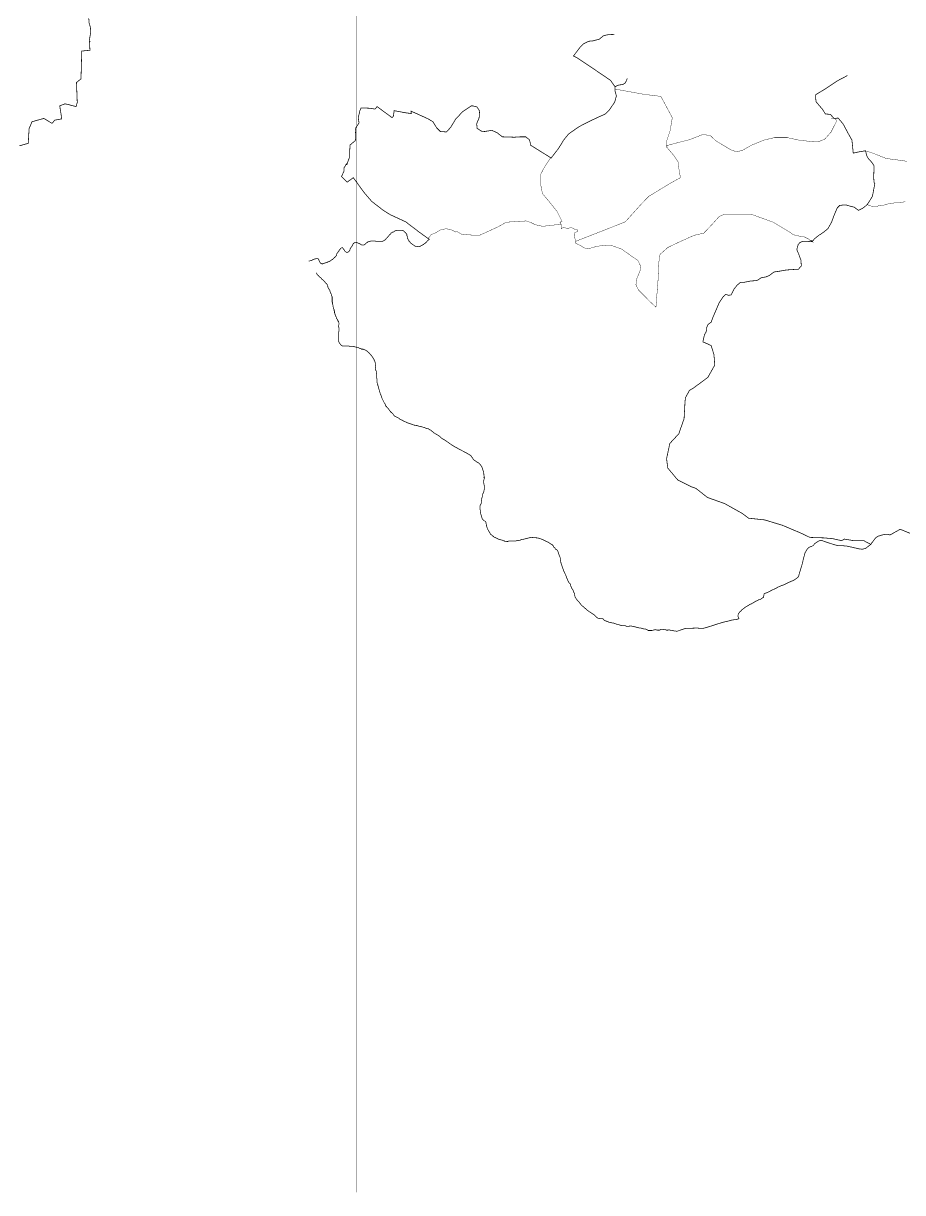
# Model space of a CAD drawing. Header units: millimetres. Extents: x -3588 to 75209, y -3737 to 38254.
# Drawn here: x 937 to 3854, y 14444 to 18323 of the extents above; entities that cross this region are included whole.
import ezdxf

# ---------------------------------------------------------------- set-up
doc = ezdxf.new("R2010")
doc.units = ezdxf.units.MM
doc.layers.add('P', color=253, linetype='Continuous')

msp = doc.modelspace()

# ---------------------------------------------------------------- linework, layer by layer
at = {"layer": 'P'}
for points, const_width in [([(2044.047, 14444.355), (2044.047, 23770.582)], 1.2), ([(1154.001, 18339.931), (1155.409, 18323.559), (1159.362, 18311.412), (1160.77, 18293.632), (1157.938, 18278.956), (1156.529, 18270.762), (1157.938, 18262.585), (1156.529, 18262.585), (1157.938, 18234.066), (1130.843, 18231.521), (1128.299, 18139.228), (1113.351, 18127.081), (1115.88, 18060.746), (1111.927, 18047.191), (1086.241, 18053.976), (1075.231, 18056.505), (1057.738, 18049.735), (1064.508, 18006.541), (1041.367, 18002.316), (1032.053, 17991.578), (1004.942, 18007.949), (965.701, 17996.955), (956.115, 17974.086), (953.282, 17925.242), (923.643, 17917.064)], 2.417), ([(2941.151, 18140.636), (2934.382, 18125.673), (2926.188, 18120.312), (2912.649, 18118.903), (2900.502, 18113.526), (2899.094, 18114.95), (2895.141, 18120.312), (2885.539, 18133.851), (2871.999, 18143.453), (2825.989, 18174.5), (2773.192, 18209.788), (2762.47, 18215.15), (2783.915, 18243.668), (2796.35, 18255.799), (2812.434, 18263.993), (2827.397, 18265.401), (2847.722, 18270.762), (2862.685, 18282.909), (2877.649, 18285.726), (2897.973, 18286.862)], 2.417), ([(2941.151, 18140.636), (2934.382, 18125.673), (2926.188, 18120.312), (2912.649, 18118.903), (2900.502, 18113.526), (2899.094, 18114.95), (2895.141, 18120.312), (2885.539, 18133.851), (2871.999, 18143.453), (2825.989, 18174.5), (2773.192, 18209.788), (2762.47, 18215.15), (2783.915, 18243.668), (2796.35, 18255.799), (2812.434, 18263.993), (2827.397, 18265.401), (2847.722, 18270.762), (2862.685, 18282.909), (2877.649, 18285.726), (2897.973, 18286.862)], 1.2), ([(1884.266, 17534.848), (1885.691, 17534.848), (1887.099, 17534.848), (1889.627, 17536.256), (1892.46, 17536.256), (1895.005, 17537.664), (1896.413, 17539.073), (1899.23, 17539.073), (1900.638, 17540.481), (1903.183, 17541.617), (1906.015, 17541.617), (1908.544, 17543.026), (1912.785, 17543.026), (1914.193, 17543.026), (1915.329, 17541.617), (1916.738, 17540.481), (1918.146, 17537.664), (1918.146, 17536.256), (1919.554, 17533.711), (1920.963, 17530.895), (1922.099, 17529.486), (1923.507, 17526.942), (1924.916, 17526.942), (1927.748, 17525.534), (1930.277, 17525.534), (1931.701, 17526.942), (1934.518, 17526.942), (1937.062, 17528.062), (1938.471, 17528.062), (1941.287, 17529.486), (1943.832, 17530.895), (1946.665, 17530.895), (1948.073, 17532.303), (1950.602, 17532.303), (1953.434, 17533.711), (1954.843, 17534.848), (1957.387, 17536.256), (1958.796, 17537.664), (1961.612, 17539.073), (1962.748, 17540.481), (1964.157, 17541.617), (1966.989, 17544.434), (1968.398, 17545.858), (1969.518, 17547.267), (1972.351, 17548.387), (1973.759, 17551.22), (1975.167, 17552.628), (1976.304, 17555.172), (1976.304, 17556.581), (1977.712, 17559.397), (1979.12, 17561.942), (1980.529, 17563.35), (1981.937, 17566.183), (1983.073, 17567.591), (1984.481, 17568.712), (1985.89, 17571.544), (1987.314, 17572.953), (1988.722, 17575.497), (1989.843, 17576.905), (1992.675, 17578.314), (1995.492, 17579.722), (1996.628, 17578.314), (1998.037, 17576.905), (1999.445, 17574.361), (2000.853, 17572.953), (2002.262, 17570.136), (2003.398, 17568.712), (2004.806, 17566.183), (2007.639, 17564.759), (2010.167, 17563.35), (2011.576, 17563.35), (2014.408, 17564.759), (2016.953, 17566.183), (2018.361, 17567.591), (2019.77, 17570.136), (2021.178, 17571.544), (2021.178, 17574.361), (2022.586, 17576.905), (2023.723, 17578.314), (2025.131, 17581.13), (2026.539, 17582.267), (2027.964, 17585.083), (2029.372, 17586.508), (2029.372, 17589.036), (2030.492, 17590.461), (2031.9, 17593.277), (2034.733, 17594.686), (2036.141, 17595.822), (2038.686, 17597.23), (2040.094, 17597.23), (2042.911, 17595.822), (2045.456, 17595.822), (2046.864, 17594.686), (2049.697, 17593.277), (2052.225, 17593.277), (2053.65, 17591.869), (2056.466, 17590.461), (2057.602, 17589.036), (2060.419, 17587.916), (2061.827, 17587.916), (2064.372, 17587.916), (2067.189, 17587.916), (2068.613, 17589.036), (2071.142, 17590.461), (2072.55, 17591.869), (2075.383, 17594.686), (2076.791, 17595.822), (2079.335, 17597.23), (2080.744, 17598.639), (2083.56, 17598.639), (2084.697, 17600.047), (2087.513, 17600.047), (2090.346, 17601.455), (2092.875, 17601.455), (2094.299, 17601.455), (2097.116, 17601.455), (2099.66, 17601.455), (2102.477, 17601.455), (2105.021, 17601.455), (2106.43, 17600.047), (2109.262, 17600.047), (2111.791, 17600.047), (2114.624, 17600.047), (2116.032, 17600.047), (2118.577, 17600.047), (2121.393, 17600.047), (2124.21, 17600.047), (2126.754, 17600.047), (2128.163, 17600.047), (2130.995, 17601.455), (2133.524, 17602.591), (2134.948, 17604), (2137.765, 17605.408), (2138.901, 17606.832), (2140.31, 17608.241), (2141.718, 17610.785), (2144.535, 17612.194), (2145.671, 17613.602), (2147.079, 17616.147), (2148.488, 17617.555), (2149.912, 17618.963), (2151.32, 17621.78), (2153.849, 17622.916), (2155.273, 17624.324), (2156.681, 17627.157), (2159.226, 17628.565), (2160.634, 17629.686), (2163.451, 17631.11), (2164.859, 17631.11), (2167.404, 17632.518), (2168.812, 17633.927), (2171.645, 17635.335), (2172.765, 17635.335), (2177.006, 17636.471), (2178.414, 17636.471), (2180.959, 17636.471), (2183.776, 17636.471), (2186.32, 17636.471), (2187.729, 17636.471), (2190.561, 17636.471), (2193.09, 17636.471), (2195.923, 17636.471), (2197.331, 17635.335), (2199.875, 17633.927), (2201.284, 17632.518), (2204.1, 17629.686), (2205.509, 17628.565), (2206.645, 17627.157), (2208.053, 17625.733), (2209.462, 17622.916), (2209.462, 17620.372), (2209.462, 17618.963), (2210.886, 17616.147), (2210.886, 17613.602), (2210.886, 17610.785), (2212.294, 17609.361), (2213.415, 17606.832), (2214.823, 17604), (2216.247, 17602.591), (2216.247, 17600.047), (2219.064, 17598.639), (2220.2, 17597.23), (2221.608, 17594.686), (2223.017, 17593.277), (2225.833, 17591.869), (2226.97, 17590.461), (2229.786, 17589.036), (2231.211, 17587.916), (2233.739, 17586.508), (2235.148, 17585.083), (2237.98, 17583.675), (2239.389, 17583.675), (2241.933, 17583.675), (2244.75, 17582.267), (2247.583, 17582.267), (2250.111, 17582.267), (2251.535, 17583.675), (2254.352, 17583.675), (2255.472, 17585.083), (2258.305, 17586.508), (2261.122, 17587.916), (2262.258, 17587.916), (2265.075, 17590.461), (2266.483, 17591.869), (2269.027, 17593.277), (2271.86, 17594.686), (2271.86, 17595.822), (2274.677, 17597.23), (2275.797, 17600.047), (2283.991, 17606.832), (2280.038, 17609.361), (2250.111, 17631.11), (2205.509, 17664.974), (2155.273, 17688.131), (2130.995, 17703.079), (2092.875, 17732.734), (2067.189, 17762.645), (2031.9, 17811.488), (2011.576, 17796.524), (1994.084, 17814.032), (1992.675, 17815.441), (1996.628, 17823.619), (2000.853, 17832.933), (2000.853, 17843.943), (2006.215, 17852.137), (2009.047, 17857.499), (2010.167, 17854.682), (2011.576, 17856.09), (2011.576, 17858.907), (2019.77, 17880.368), (2019.77, 17899.556), (2021.178, 17919.881), (2030.492, 17927.787), (2038.686, 17934.556), (2040.094, 17948.112), (2038.686, 17967.3), (2040.094, 17976.63), (2050.817, 17993.002), (2048.288, 18010.494), (2053.65, 18033.651), (2057.602, 18042.966), (2084.697, 18041.829), (2103.885, 18039.013), (2110.671, 18047.191), (2160.634, 18010.494), (2164.859, 18015.855), (2167.404, 18033.651), (2204.1, 18026.866), (2224.425, 18024.049), (2223.017, 18032.227), (2259.713, 18015.855), (2280.038, 18006.541), (2296.122, 17996.955), (2308.557, 17976.63), (2320.687, 17964.483), (2341.012, 17963.075), (2354.567, 17978.039), (2372.059, 18006.541), (2395.217, 18030.819), (2423.719, 18049.735), (2427.672, 18049.735), (2442.636, 18045.782), (2450.83, 18032.227), (2449.405, 18010.494), (2441.227, 17990.169), (2442.636, 17975.206), (2456.191, 17965.892), (2466.913, 17964.483), (2491.479, 17968.436), (2508.971, 17960.53), (2526.479, 17946.975), (2565.992, 17945.567), (2586.317, 17946.975), (2603.825, 17946.975), (2615.956, 17937.389), (2618.789, 17927.787), (2618.789, 17919.881), (2686.532, 17877.823), (2687.941, 17876.415), (2712.218, 17907.462), (2729.726, 17935.981), (2746.098, 17956.306), (2759.653, 17965.892), (2781.386, 17980.855), (2812.434, 17996.955), (2840.952, 18010.494), (2868.046, 18022.641), (2881.602, 18036.18), (2899.094, 18062.154), (2904.743, 18082.479), (2900.502, 18098.579), (2900.502, 18105.348), (2900.502, 18113.526), (2912.649, 18118.903), (2926.188, 18120.312), (2934.382, 18125.673), (2941.151, 18140.636)], 2.417), ([(3671.433, 18150.222), (3637.553, 18132.442), (3596.904, 18105.348), (3565.856, 18086.432), (3565.856, 18075.709), (3567.265, 18063.29), (3589.014, 18037.604), (3598.328, 18022.641), (3614.7, 18021.505), (3626.831, 18007.949), (3640.386, 18009.086), (3656.757, 17990.169), (3675.674, 17954.881), (3686.396, 17935.981), (3690.637, 17892.787), (3708.129, 17896.74), (3731.287, 17900.693), (3732.407, 17896.74), (3735.24, 17884.593), (3740.601, 17875.007), (3754.14, 17860.043), (3759.501, 17850.729), (3759.501, 17839.718), (3758.381, 17814.032), (3759.501, 17796.524), (3762.334, 17791.163), (3754.14, 17749.105), (3744.826, 17734.142), (3736.648, 17721.995), (3733.815, 17719.178), (3721.685, 17709.864), (3708.129, 17703.079), (3693.166, 17713.817), (3681.035, 17716.634), (3667.48, 17720.587), (3656.757, 17720.587), (3645.747, 17719.178), (3637.553, 17710.985), (3628.239, 17689.54), (3618.653, 17663.566), (3606.506, 17642.105), (3592.967, 17631.11), (3583.364, 17624.324), (3576.579, 17620.372), (3561.903, 17608.241), (3556.254, 17601.455), (3549.485, 17602.591), (3555.134, 17598.639), (3538.762, 17600.047), (3522.39, 17600.047), (3513.076, 17595.822), (3507.715, 17589.036), (3503.474, 17572.953), (3511.668, 17552.628), (3517.029, 17537.664), (3518.437, 17518.748), (3508.835, 17507.737), (3469.594, 17505.209), (3445.316, 17500.968), (3427.536, 17498.423), (3411.453, 17486.292), (3400.442, 17482.051), (3385.767, 17479.507), (3370.803, 17469.921), (3350.478, 17468.512), (3330.154, 17464.559), (3316.599, 17464.559), (3304.468, 17453.549), (3294.865, 17441.402), (3285.263, 17422.486), (3277.357, 17421.077), (3267.771, 17423.91), (3259.577, 17417.124), (3246.022, 17396.8), (3233.891, 17368.297), (3225.697, 17349.381), (3218.928, 17331.601), (3208.205, 17323.695), (3203.964, 17312.684), (3203.964, 17304.49), (3201.42, 17297.721), (3197.195, 17290.951), (3194.65, 17280.213), (3191.834, 17266.674), (3218.928, 17254.527), (3228.53, 17224.616), (3231.059, 17189.328), (3208.205, 17148.678), (3160.77, 17113.662), (3147.231, 17105.484), (3133.676, 17080.918), (3132.268, 17064.835), (3129.435, 17012.038), (3111.943, 16961.803), (3082.016, 16929.331), (3071.294, 16879.096), (3075.247, 16848.032), (3107.99, 16808.791), (3154.001, 16785.65), (3168.964, 16780.289), (3206.797, 16750.362), (3263.818, 16730.037), (3321.96, 16697.581), (3343.693, 16681.482), (3396.489, 16675.848), (3454.631, 16658.34), (3515.605, 16632.654), (3546.94, 16617.691), (3591.542, 16616.283), (3621.469, 16613.738), (3652.516, 16606.968), (3660.71, 16612.33), (3691.758, 16606.968), (3725.637, 16606.968), (3748.779, 16594.55), (3731.287, 16580.994), (3725.637, 16579.858), (3720.276, 16578.45), (3709.538, 16579.858), (3686.396, 16585.219), (3674.266, 16587.764), (3668.888, 16589.172), (3648.564, 16590.597), (3640.386, 16590.597), (3628.239, 16593.413), (3595.783, 16604.136), (3584.773, 16608.089), (3579.412, 16606.968), (3575.459, 16605.544), (3563.04, 16597.366), (3557.678, 16590.597), (3549.485, 16586.644), (3548.364, 16586.644), (3542.715, 16583.811), (3538.762, 16579.858), (3535.929, 16575.633), (3530.568, 16566.319), (3525.207, 16545.994), (3523.799, 16541.753), (3523.799, 16539.209), (3519.846, 16524.245), (3513.076, 16502.512), (3510.243, 16491.79), (3507.715, 16486.14), (3503.474, 16482.188), (3492.751, 16475.418), (3473.835, 16467.224), (3460.28, 16460.454), (3449.269, 16456.502), (3439.955, 16452.277), (3430.369, 16446.899), (3420.767, 16442.946), (3411.453, 16437.585), (3397.897, 16431.952), (3395.081, 16430.816), (3392.536, 16418.397), (3389.719, 16417.26), (3384.342, 16413.035), (3376.164, 16410.491), (3372.211, 16407.674), (3367.97, 16406.25), (3365.442, 16404.842), (3358.656, 16400.889), (3351.887, 16396.936), (3347.646, 16395.527), (3343.693, 16392.711), (3336.923, 16388.758), (3334.107, 16387.35), (3330.154, 16384.517), (3327.321, 16381.972), (3323.368, 16379.156), (3320.551, 16376.611), (3316.599, 16372.386), (3313.782, 16369.841), (3309.829, 16364.192), (3308.421, 16360.239), (3308.421, 16357.423), (3308.421, 16356.286), (3308.421, 16354.878), (3311.237, 16348.108), (3303.043, 16345.276), (3289.504, 16343.867), (3274.541, 16339.914), (3258.169, 16335.962), (3239.253, 16330.328), (3223.169, 16324.951), (3196.059, 16316.773), (3187.881, 16315.637), (3183.64, 16315.637), (3175.734, 16316.773), (3170.085, 16316.773), (3164.723, 16316.773), (3133.676, 16315.637), (3105.173, 16306.051), (3101.221, 16307.459), (3096.98, 16307.459), (3083.424, 16310.004), (3079.472, 16311.412), (3075.247, 16310.004), (3071.294, 16310.004), (3068.461, 16311.412), (3063.1, 16311.412), (3057.738, 16312.82), (3053.786, 16312.82), (3048.136, 16310.004), (3044.199, 16310.004), (3041.367, 16310.004), (3034.597, 16311.412), (3032.053, 16311.412), (3022.45, 16308.867), (3014.272, 16308.867), (3010.319, 16308.867), (3006.367, 16311.412), (3000.717, 16314.229), (2995.356, 16314.229), (2986.042, 16316.773), (2976.44, 16318.181), (2966.837, 16320.998), (2958.948, 16322.422), (2954.707, 16323.543), (2949.345, 16323.543), (2942.576, 16322.422), (2938.623, 16322.422), (2937.199, 16323.543), (2932.974, 16324.951), (2930.429, 16324.951), (2925.068, 16324.951), (2918.298, 16326.375), (2914.057, 16327.784), (2910.104, 16329.192), (2907.288, 16329.192), (2896.549, 16333.145), (2888.371, 16334.553), (2881.602, 16335.962), (2874.816, 16338.506), (2871.999, 16339.914), (2870.863, 16339.914), (2864.094, 16342.747), (2861.277, 16346.7), (2858.444, 16348.108), (2855.9, 16348.108), (2851.675, 16348.108), (2843.769, 16349.517), (2838.12, 16353.47), (2835.575, 16356.286), (2831.35, 16360.239), (2825.989, 16364.192), (2815.25, 16370.978), (2807.072, 16376.611), (2803.119, 16380.564), (2797.47, 16385.925), (2790.701, 16391.302), (2786.748, 16395.527), (2781.386, 16402.297), (2773.192, 16411.627), (2767.831, 16419.805), (2766.423, 16425.166), (2766.423, 16429.407), (2766.423, 16430.816), (2766.423, 16431.952), (2763.59, 16434.769), (2761.062, 16442.946), (2756.821, 16448.324), (2755.7, 16451.14), (2754.276, 16455.093), (2752.868, 16457.91), (2752.868, 16459.046), (2751.459, 16463.271), (2747.507, 16467.224), (2746.098, 16470.057), (2743.266, 16475.418), (2736.496, 16492.926), (2731.135, 16503.921), (2728.59, 16510.706), (2722.941, 16526.79), (2720.412, 16534.984), (2719.004, 16543.162), (2719.004, 16548.523), (2713.627, 16562.078), (2710.81, 16571.68), (2709.402, 16574.225), (2706.857, 16577.042), (2702.616, 16578.45), (2701.496, 16580.994), (2700.088, 16583.811), (2697.255, 16585.219), (2694.726, 16590.597), (2693.302, 16592.005), (2691.894, 16593.413), (2689.077, 16594.55), (2685.124, 16597.366), (2682.291, 16598.775), (2679.763, 16601.319), (2672.977, 16604.136), (2659.438, 16610.921), (2648.428, 16614.874), (2640.522, 16616.283), (2624.15, 16617.691), (2620.197, 16617.691), (2614.548, 16616.283), (2599.872, 16612.33), (2591.678, 16610.921), (2583.5, 16608.089), (2573.898, 16606.968), (2569.945, 16605.544), (2565.992, 16605.544), (2560.343, 16605.544), (2557.814, 16605.544), (2554.982, 16605.544), (2551.029, 16605.544), (2546.804, 16605.544), (2544.259, 16604.136), (2542.851, 16604.136), (2541.443, 16604.136), (2533.249, 16605.544), (2532.129, 16605.544), (2533.249, 16606.968), (2532.129, 16605.544), (2527.888, 16608.089), (2515.757, 16610.921), (2510.379, 16613.738), (2505.018, 16616.283), (2498.249, 16619.099), (2492.599, 16624.461), (2487.238, 16628.413), (2483.285, 16635.199), (2477.924, 16644.785), (2475.107, 16651.571), (2473.683, 16658.34), (2472.275, 16665.11), (2471.154, 16670.471), (2468.322, 16671.896), (2465.505, 16673.304), (2462.96, 16675.848), (2460.144, 16678.665), (2458.72, 16682.618), (2456.191, 16690.796), (2454.783, 16696.173), (2453.358, 16704.351), (2453.358, 16708.592), (2451.95, 16711.121), (2451.95, 16713.953), (2451.95, 16719.315), (2451.95, 16722.131), (2453.358, 16724.676), (2454.783, 16727.492), (2456.191, 16730.037), (2456.191, 16734.278), (2456.191, 16735.686), (2457.599, 16741.048), (2457.599, 16745), (2458.72, 16749.241), (2460.144, 16754.603), (2460.144, 16759.964), (2462.96, 16765.325), (2464.369, 16769.566), (2465.505, 16770.686), (2465.505, 16773.519), (2465.505, 16774.927), (2466.913, 16776.336), (2466.913, 16778.88), (2466.913, 16784.242), (2466.913, 16789.891), (2465.505, 16792.419), (2464.369, 16800.613), (2464.369, 16805.975), (2465.505, 16808.791), (2465.505, 16811.336), (2466.913, 16812.744), (2466.913, 16814.169), (2465.505, 16816.985), (2466.913, 16816.985), (2465.505, 16820.938), (2464.369, 16834.493), (2462.96, 16838.446), (2461.552, 16842.671), (2460.144, 16846.624), (2458.72, 16850.865), (2456.191, 16854.818), (2453.358, 16858.771), (2450.83, 16861.588), (2447.997, 16864.404), (2444.044, 16866.949), (2441.227, 16868.357), (2437.275, 16871.19), (2433.034, 16873.718), (2431.625, 16875.143), (2429.081, 16877.959), (2427.672, 16881.912), (2424.856, 16884.729), (2422.311, 16888.682), (2418.07, 16891.514), (2404.531, 16899.42), (2383.07, 16910.415), (2376.3, 16914.368), (2361.337, 16922.562), (2347.782, 16932.164), (2334.243, 16941.478), (2324.64, 16946.839), (2317.871, 16953.609), (2311.085, 16957.85), (2301.771, 16963.211), (2297.546, 16966.028), (2295.002, 16968.572), (2288.232, 16973.934), (2283.991, 16975.342), (2281.446, 16978.175), (2277.221, 16978.175), (2267.907, 16982.127), (2258.305, 16984.944), (2251.535, 16986.352), (2241.933, 16988.897), (2233.739, 16990.305), (2219.064, 16995.667), (2213.415, 16997.091), (2208.053, 16999.908), (2201.284, 17002.452), (2194.498, 17006.405), (2187.729, 17009.222), (2182.367, 17013.463), (2177.006, 17015.991), (2167.404, 17021.369), (2164.859, 17025.594), (2155.273, 17034.908), (2151.32, 17040.269), (2148.488, 17044.51), (2143.126, 17049.871), (2140.31, 17052.688), (2141.718, 17052.688), (2138.901, 17055.232), (2137.765, 17060.594), (2136.357, 17060.594), (2129.587, 17074.149), (2126.754, 17079.798), (2124.21, 17087.704), (2122.802, 17091.929), (2121.393, 17094.474), (2119.985, 17098.715), (2118.577, 17104.076), (2116.032, 17112.254), (2114.624, 17119.039), (2113.199, 17121.568), (2113.199, 17124.401), (2111.791, 17127.217), (2111.791, 17128.353), (2110.671, 17131.17), (2110.671, 17133.987), (2110.671, 17136.531), (2110.671, 17137.94), (2110.671, 17143.317), (2109.262, 17146.134), (2109.262, 17148.678), (2109.262, 17150.086), (2109.262, 17152.903), (2109.262, 17155.448), (2109.262, 17158.264), (2109.262, 17159.689), (2107.838, 17162.217), (2107.838, 17165.05), (2107.838, 17167.867), (2107.838, 17170.411), (2106.43, 17171.82), (2106.43, 17174.636), (2105.021, 17177.181), (2105.021, 17178.589), (2105.021, 17181.422), (2106.43, 17183.966), (2106.43, 17186.783), (2105.021, 17188.191), (2105.021, 17189.328), (2105.021, 17190.736), (2105.021, 17193.553), (2105.021, 17196.097), (2103.885, 17198.914), (2103.885, 17200.338), (2102.477, 17202.867), (2101.069, 17205.699), (2101.069, 17207.108), (2099.66, 17209.652), (2098.252, 17211.061), (2097.116, 17213.877), (2095.707, 17215.286), (2094.299, 17217.83), (2092.875, 17219.239), (2091.466, 17222.071), (2088.938, 17223.191), (2087.513, 17226.024), (2086.105, 17227.432), (2084.697, 17228.841), (2083.56, 17231.385), (2080.744, 17232.794), (2079.335, 17234.202), (2077.927, 17235.61), (2075.383, 17236.747), (2073.974, 17238.155), (2071.142, 17239.563), (2068.613, 17240.988), (2067.189, 17240.988), (2064.372, 17242.396), (2061.827, 17242.396), (2059.011, 17242.396), (2057.602, 17243.516), (2055.058, 17244.94), (2052.225, 17244.94), (2050.817, 17246.349), (2048.288, 17247.757), (2045.456, 17247.757), (2044.047, 17247.757), (2041.503, 17249.165), (2038.686, 17249.165), (2036.141, 17250.302), (2034.733, 17250.302), (2031.9, 17251.71), (2029.372, 17251.71), (2026.539, 17251.71), (2023.723, 17251.71), (2022.586, 17251.71), (2019.77, 17251.71), (2016.953, 17253.118), (2014.408, 17253.118), (2013, 17253.118), (2004.806, 17253.118), (2002.262, 17253.118), (2000.853, 17253.118), (1998.037, 17253.118), (1995.492, 17253.118), (1992.675, 17254.527), (1991.251, 17255.935), (1989.843, 17257.071), (1988.722, 17258.48), (1987.314, 17261.312), (1985.89, 17262.721), (1984.481, 17265.265), (1983.073, 17268.082), (1983.073, 17269.49), (1983.073, 17272.035), (1983.073, 17274.851), (1983.073, 17277.396), (1983.073, 17278.804), (1983.073, 17281.637), (1983.073, 17284.166), (1983.073, 17286.998), (1983.073, 17289.815), (1983.073, 17290.951), (1983.073, 17293.768), (1983.073, 17296.584), (1983.073, 17299.129), (1984.481, 17301.962), (1984.481, 17303.37), (1984.481, 17305.915), (1984.481, 17308.731), (1984.481, 17311.276), (1984.481, 17312.684), (1983.073, 17315.501), (1983.073, 17318.045), (1981.937, 17319.454), (1983.073, 17322.286), (1984.481, 17324.815), (1984.481, 17327.648), (1984.481, 17329.056), (1983.073, 17331.601), (1983.073, 17334.417), (1980.529, 17335.826), (1980.529, 17338.37), (1979.12, 17339.778), (1977.712, 17342.611), (1976.304, 17344.019), (1975.167, 17346.564), (1975.167, 17349.381), (1973.759, 17350.789), (1972.351, 17353.334), (1972.351, 17356.15), (1970.926, 17357.559), (1970.926, 17360.103), (1969.518, 17362.936), (1969.518, 17365.464), (1969.518, 17366.889), (1968.398, 17369.705), (1968.398, 17372.25), (1966.989, 17375.067), (1966.989, 17376.475), (1965.565, 17379.02), (1965.565, 17381.836), (1964.157, 17384.669), (1964.157, 17385.789), (1964.157, 17388.622), (1962.748, 17393.983), (1962.748, 17396.8), (1961.612, 17398.208), (1961.612, 17400.753), (1961.612, 17403.585), (1961.612, 17406.114), (1961.612, 17407.538), (1961.612, 17410.355), (1961.612, 17412.899), (1961.612, 17415.716), (1960.204, 17418.533), (1960.204, 17419.669), (1958.796, 17422.486), (1958.796, 17425.318), (1957.387, 17426.439), (1955.979, 17429.271), (1955.979, 17432.088), (1954.843, 17433.224), (1953.434, 17438.857), (1952.026, 17439.994), (1950.602, 17442.81), (1949.193, 17444.235), (1948.073, 17446.763), (1948.073, 17449.596), (1946.665, 17451.004), (1945.24, 17453.549), (1945.24, 17456.366), (1943.832, 17457.774), (1942.424, 17460.318), (1939.879, 17461.727), (1938.471, 17463.135), (1937.062, 17465.968), (1935.654, 17467.088), (1934.518, 17468.512), (1931.701, 17471.329), (1930.277, 17472.737), (1928.869, 17473.874), (1926.34, 17475.282), (1924.916, 17478.099), (1923.507, 17479.507), (1920.963, 17480.643), (1919.554, 17482.051), (1918.146, 17483.46), (1916.738, 17486.292), (1914.193, 17487.413), (1912.785, 17488.837), (1911.377, 17491.654), (1908.544, 17495.607)], 2.417), ([(3928.885, 16610.921), (3846.449, 16644.785), (3812.586, 16625.869), (3808.345, 16627.293), (3801.575, 16628.413), (3786.612, 16625.869), (3773.056, 16621.644), (3766.287, 16617.691), (3755.564, 16604.136), (3754.14, 16601.319), (3752.732, 16601.319), (3752.732, 16600.183), (3751.611, 16598.775), (3748.779, 16594.55), (3725.637, 16606.968), (3691.758, 16606.968), (3660.71, 16612.33), (3652.516, 16606.968), (3621.469, 16613.738), (3591.542, 16616.283), (3546.94, 16617.691), (3515.605, 16632.654), (3454.631, 16658.34), (3396.489, 16675.848), (3343.693, 16681.482), (3321.96, 16697.581), (3263.818, 16730.037), (3206.797, 16750.362), (3168.964, 16780.289), (3154.001, 16785.65), (3107.99, 16808.791), (3075.247, 16848.032), (3071.294, 16879.096), (3082.016, 16929.331), (3111.943, 16961.803), (3129.435, 17012.038), (3132.268, 17064.835), (3133.676, 17080.918), (3147.231, 17105.484), (3160.77, 17113.662), (3208.205, 17148.678), (3231.059, 17189.328), (3228.53, 17224.616), (3218.928, 17254.527), (3191.834, 17266.674), (3194.65, 17280.213), (3197.195, 17290.951), (3201.42, 17297.721), (3203.964, 17304.49), (3203.964, 17312.684), (3208.205, 17323.695), (3218.928, 17331.601), (3225.697, 17349.381), (3233.891, 17368.297), (3246.022, 17396.8), (3259.577, 17417.124), (3267.771, 17423.91), (3277.357, 17421.077), (3285.263, 17422.486), (3294.865, 17441.402), (3304.468, 17453.549), (3316.599, 17464.559), (3330.154, 17464.559), (3350.478, 17468.512), (3370.803, 17469.921), (3385.767, 17479.507), (3400.442, 17482.051), (3411.453, 17486.292), (3427.536, 17498.423), (3445.316, 17500.968), (3469.594, 17505.209), (3508.835, 17507.737), (3518.437, 17518.748), (3517.029, 17537.664), (3511.668, 17552.628), (3503.474, 17572.953), (3507.715, 17589.036), (3513.076, 17595.822), (3522.39, 17600.047), (3538.762, 17600.047), (3555.134, 17598.639), (3549.485, 17602.591), (3556.254, 17601.455), (3561.903, 17608.241), (3576.579, 17620.372), (3583.364, 17624.324), (3592.967, 17631.11), (3606.506, 17642.105), (3618.653, 17663.566), (3628.239, 17689.54), (3637.553, 17710.985), (3645.747, 17719.178), (3656.757, 17720.587), (3667.48, 17720.587), (3681.035, 17716.634), (3693.166, 17713.817), (3708.129, 17703.079), (3721.685, 17709.864), (3733.815, 17719.178), (3736.648, 17721.995), (3744.826, 17734.142), (3754.14, 17749.105), (3762.334, 17791.163), (3759.501, 17796.524), (3758.381, 17814.032), (3759.501, 17839.718), (3759.501, 17850.729), (3754.14, 17860.043), (3740.601, 17875.007), (3735.24, 17884.593), (3732.407, 17896.74), (3731.287, 17900.693), (3708.129, 17896.74), (3690.637, 17892.787), (3686.396, 17935.981), (3675.674, 17954.881), (3656.757, 17990.169), (3640.386, 18009.086), (3626.831, 18007.949), (3614.7, 18021.505), (3598.328, 18022.641), (3589.014, 18037.604), (3567.265, 18063.29), (3565.856, 18075.709), (3565.856, 18086.432), (3596.904, 18105.348), (3637.553, 18132.442), (3671.433, 18150.222)], 2.417), ([(2717.58, 17663.566), (2724.365, 17666.382), (2708.265, 17698.854), (2682.291, 17731.309), (2659.438, 17758.42), (2652.652, 17793.708), (2652.652, 17820.802), (2664.799, 17843.943), (2686.532, 17877.823), (2687.941, 17876.415), (2712.218, 17907.462), (2729.726, 17935.981), (2746.098, 17956.306), (2759.653, 17965.892), (2781.386, 17980.855), (2812.434, 17996.955), (2840.952, 18010.494), (2868.046, 18022.641), (2881.602, 18036.18), (2899.094, 18062.154), (2904.743, 18082.479), (2900.502, 18098.579), (2900.502, 18105.348), (2996.764, 18087.84), (3052.377, 18081.07), (3090.21, 18010.494), (3083.424, 17968.436), (3071.294, 17932.028), (3071.294, 17917.064), (3074.11, 17918.473), (3071.294, 17913.111), (3095.571, 17884.593), (3109.11, 17864.268), (3113.351, 17832.933), (3117.304, 17811.488), (3080.896, 17791.163), (3011.728, 17749.105), (2987.162, 17723.403), (2934.382, 17664.974), (2873.408, 17640.696), (2769.24, 17600.047), (2765.015, 17620.372), (2766.423, 17629.686), (2777.145, 17632.518), (2774.601, 17639.288), (2767.831, 17639.288), (2758.229, 17644.649), (2748.915, 17644.649), (2743.266, 17642.105), (2735.376, 17644.649), (2729.726, 17646.058), (2722.941, 17643.241), (2722.941, 17642.105), (2721.821, 17642.105), (2721.821, 17655.66), (2717.58, 17663.566)], 1.2), ([(2009.047, 17857.499), (2010.167, 17854.682), (2011.576, 17856.09), (2011.576, 17858.907), (2019.77, 17880.368), (2019.77, 17899.556), (2021.178, 17919.881), (2030.492, 17927.787), (2038.686, 17934.556), (2040.094, 17948.112), (2038.686, 17967.3), (2040.094, 17976.63), (2050.817, 17993.002), (2048.288, 18010.494), (2053.65, 18033.651), (2057.602, 18042.966), (2084.697, 18041.829), (2103.885, 18039.013), (2110.671, 18047.191), (2160.634, 18010.494), (2164.859, 18015.855), (2167.404, 18033.651), (2204.1, 18026.866), (2224.425, 18024.049), (2223.017, 18032.227), (2259.713, 18015.855), (2280.038, 18006.541), (2296.122, 17996.955), (2308.557, 17976.63), (2320.687, 17964.483), (2341.012, 17963.075), (2354.567, 17978.039), (2372.059, 18006.541), (2395.217, 18030.819), (2423.719, 18049.735), (2427.672, 18049.735), (2442.636, 18045.782), (2450.83, 18032.227), (2449.405, 18010.494), (2441.227, 17990.169), (2442.636, 17975.206), (2456.191, 17965.892), (2466.913, 17964.483), (2491.479, 17968.436), (2508.971, 17960.53), (2526.479, 17946.975), (2565.992, 17945.567), (2586.317, 17946.975), (2603.825, 17946.975), (2615.956, 17937.389), (2618.789, 17927.787), (2618.789, 17919.881), (2686.532, 17877.823), (2664.799, 17843.943), (2652.652, 17820.802), (2652.652, 17793.708), (2659.438, 17758.42), (2682.291, 17731.309), (2708.265, 17698.854), (2724.365, 17666.382), (2717.58, 17663.566), (2721.821, 17655.66), (2715.051, 17655.66), (2697.255, 17654.251), (2675.522, 17652.843), (2666.208, 17650.01), (2651.244, 17651.435), (2634.872, 17655.66), (2621.317, 17662.429), (2605.233, 17667.807), (2579.548, 17666.382), (2538.898, 17663.566), (2527.888, 17656.796), (2510.379, 17647.482), (2477.924, 17632.518), (2450.83, 17620.372), (2438.395, 17620.372), (2410.18, 17621.78), (2389.856, 17624.324), (2376.3, 17632.518), (2369.531, 17631.11), (2362.745, 17636.471), (2353.159, 17639.288), (2339.604, 17642.105), (2320.687, 17637.88), (2302.907, 17627.157), (2290.761, 17622.916), (2280.038, 17609.361), (2250.111, 17631.11), (2205.509, 17664.974), (2155.273, 17688.131), (2130.995, 17703.079), (2092.875, 17732.734), (2067.189, 17762.645), (2031.9, 17811.488), (2011.576, 17796.524), (1994.084, 17814.032), (1992.675, 17815.441), (1996.628, 17823.619), (2000.853, 17832.933), (2000.853, 17843.943), (2006.215, 17852.137), (2009.047, 17857.499)], 1.2), ([(3549.485, 17602.591), (3541.579, 17608.241), (3528.04, 17615.01), (3511.668, 17617.555), (3492.751, 17621.78), (3479.196, 17631.11), (3465.641, 17639.288), (3424.992, 17663.566), (3380.117, 17679.937), (3350.478, 17690.66), (3311.237, 17690.66), (3264.939, 17690.66), (3246.022, 17682.754), (3220.336, 17654.251), (3194.65, 17627.157), (3163.315, 17620.372), (3114.76, 17598.639), (3075.247, 17579.722), (3049.561, 17556.581), (3045.608, 17530.895), (3042.775, 17468.512), (3036.005, 17381.836), (3017.089, 17399.344), (2977.848, 17438.857), (2969.67, 17456.366), (2971.078, 17472.737), (2983.225, 17502.376), (2986.042, 17515.931), (2976.44, 17536.256), (2958.948, 17548.387), (2922.251, 17574.361), (2884.418, 17587.916), (2864.094, 17586.508), (2839.528, 17583.675), (2822.036, 17578.314), (2807.072, 17575.497), (2794.926, 17579.722), (2785.339, 17586.508), (2770.376, 17593.277), (2769.24, 17600.047), (2873.408, 17640.696), (2934.382, 17664.974), (2987.162, 17723.403), (3011.728, 17749.105), (3080.896, 17791.163), (3117.304, 17811.488), (3113.351, 17832.933), (3109.11, 17864.268), (3095.571, 17884.593), (3071.294, 17913.111), (3074.11, 17918.473), (3114.76, 17929.195), (3147.231, 17937.389), (3189.289, 17953.761), (3214.975, 17952.353), (3235.3, 17933.436), (3285.263, 17903.509), (3300.227, 17898.148), (3320.551, 17900.693), (3351.887, 17918.473), (3393.656, 17935.981), (3428.945, 17944.159), (3472.427, 17944.159), (3510.243, 17935.981), (3556.254, 17930.604), (3578.003, 17932.028), (3595.783, 17938.797), (3617.228, 17963.075), (3636.433, 18001.18), (3628.239, 18007.949), (3626.831, 18007.949), (3640.386, 18009.086), (3656.757, 17990.169), (3675.674, 17954.881), (3686.396, 17935.981), (3690.637, 17892.787), (3708.129, 17896.74), (3731.287, 17900.693), (3732.407, 17896.74), (3735.24, 17884.593), (3740.601, 17875.007), (3754.14, 17860.043), (3759.501, 17850.729), (3759.501, 17839.718), (3758.381, 17814.032), (3759.501, 17796.524), (3762.334, 17791.163), (3754.14, 17749.105), (3744.826, 17734.142), (3736.648, 17721.995), (3733.815, 17719.178), (3721.685, 17709.864), (3708.129, 17703.079), (3693.166, 17713.817), (3681.035, 17716.634), (3667.48, 17720.587), (3656.757, 17720.587), (3645.747, 17719.178), (3637.553, 17710.985), (3628.239, 17689.54), (3618.653, 17663.566), (3606.506, 17642.105), (3592.967, 17631.11), (3583.364, 17624.324), (3576.579, 17620.372), (3561.903, 17608.241), (3556.254, 17601.455), (3549.485, 17602.591)], 1.2), ([(3736.648, 17721.995), (3744.826, 17734.142), (3754.14, 17749.105), (3762.334, 17791.163), (3759.501, 17796.524), (3758.381, 17814.032), (3759.501, 17839.718), (3759.501, 17850.729), (3754.14, 17860.043), (3740.601, 17875.007), (3735.24, 17884.593), (3732.407, 17896.74), (3739.177, 17898.148), (3759.501, 17891.378), (3800.151, 17875.007), (3831.486, 17871.054), (3869.319, 17865.676)], 1.2), ([(3863.958, 17731.309), (3811.161, 17725.948), (3793.381, 17720.587), (3777.297, 17719.178), (3767.695, 17715.226), (3751.611, 17716.634), (3736.648, 17721.995)], 1.2)]:
    msp.add_lwpolyline(points, dxfattribs=dict(at, const_width=const_width))

doc.saveas('drawing.dxf')
